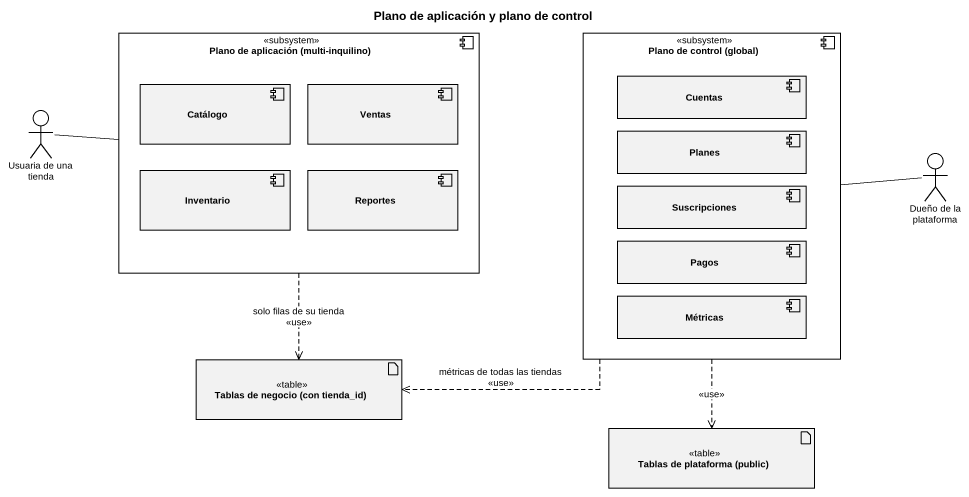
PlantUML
@startuml
title Plano de aplicación y plano de control
component "Plano de aplicación (multi-inquilino)" as Plano_de_aplicación_multi <<subsystem>> {
  component Catálogo
  component Ventas
  component Inventario
  component Reportes
}
component "Plano de control (global)" as Plano_de_control_global <<subsystem>> {
  component Cuentas
  component Planes
  component Suscripciones
  component Pagos
  component Métricas
}
actor "Usuaria de una tienda" as Usuaria_de_una_tienda
actor "Dueño de la plataforma" as Dueño_de_la_plataforma
artifact "Tablas de negocio (con tienda_id)" as Tablas_de_negocio_con <<table>>
artifact "Tablas de plataforma (public)" as Tablas_de_plataforma_public <<table>>
Plano_de_aplicación_multi ..> Tablas_de_negocio_con : solo filas de su tienda\n<<use>>
Plano_de_control_global .left.> Tablas_de_negocio_con : métricas de todas las tiendas\n<<use>>
Plano_de_control_global ..> Tablas_de_plataforma_public : <<use>>
Usuaria_de_una_tienda -right- Plano_de_aplicación_multi
Dueño_de_la_plataforma -left- Plano_de_control_global
@enduml
